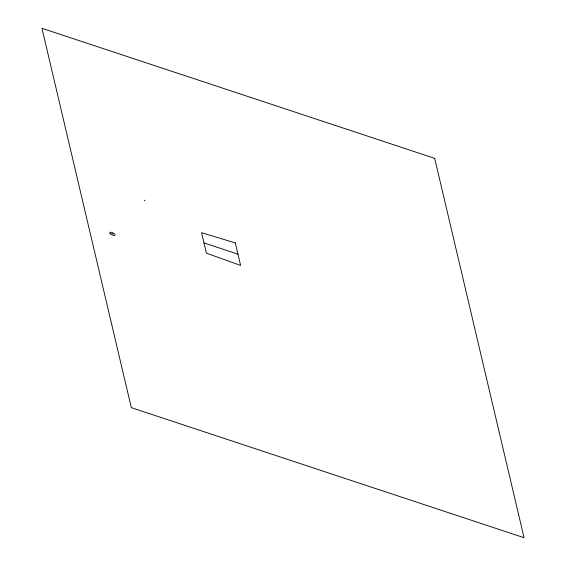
<?xml version="1.0" encoding="UTF-8"?>
<svg xmlns="http://www.w3.org/2000/svg" width="566" height="566" viewBox="0 0 566 566"><rect width="100%" height="100%" fill="white"/><g stroke="black" fill="none" stroke-linecap="round" stroke-linejoin="round"><path stroke-width="0.85" d="M111.912 233.624L112.917 233.991M203.965 242.913L237.961 254.169M144.196 200.138L144.924 200.817M235.307 242.913L201.553 232.676L206.378 253.151L240.614 265.426L235.307 242.913M434.688 158.353L41.948 28.3L131.312 407.647L524.052 537.7L434.688 158.353M110.342 233.815A2.936 1.104 24.6 0 0 114.962 235.223A2.936 1.104 24.6 0 0 111.955 232.485A2.936 1.104 24.6 0 0 110.342 233.815"/></g></svg>
